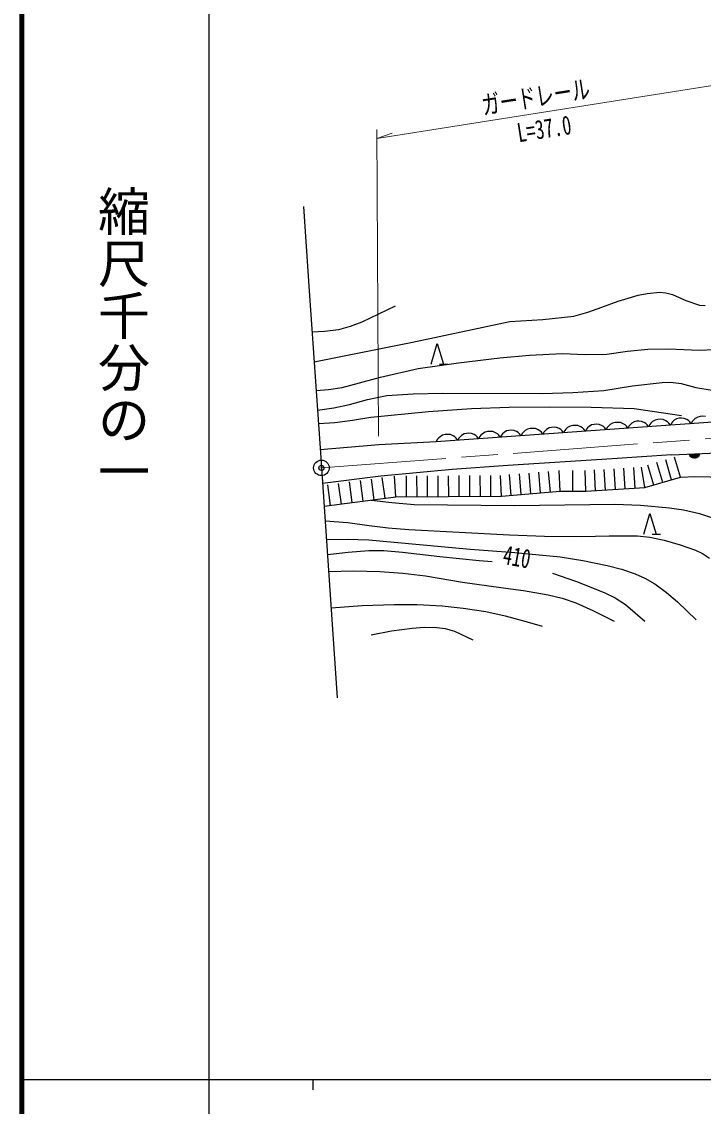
# Model space of a CAD drawing. Units: millimetres, scale not verified. Extents: x 40000 to 680000, y 20000 to 380000.
# Drawn here: x 40000 to 105550, y 202409 to 306753 of the extents above; entities that cross this region are included whole.
import ezdxf
from ezdxf.enums import TextEntityAlignment as Align

# ---------------------------------------------------------------- set-up
doc = ezdxf.new("R2010")
doc.units = ezdxf.units.MM
doc.header["$LTSCALE"] = 1000
doc.header["$PDMODE"] = 32
doc.header["$PDSIZE"] = 500
doc.linetypes.add('CHAIN', pattern=[18.5, 12, -1.5, 3.5, -1.5])
for name, color, linetype, lineweight in [('M-BGD', 7, 'Continuous', 25), ('M-BMK', 2, 'CHAIN', 13), ('M-BMK-SRVR', 3, 'Continuous', 25), ('M-STR-HTXT', 7, 'Continuous', 13), ('M-TTL', 2, 'Continuous', 140), ('M-TTL-BAND', 7, 'Continuous', 25)]:
    doc.layers.add(name, color=color, linetype=linetype, lineweight=lineweight)
doc.layers.add('M-OTRS', color=6, linetype='Continuous')
doc.styles.add('@ＭＳ ゴシック', font='')
doc.styles.add('ＭＳ ゴシック', font='')
doc.styles.get('@ＭＳ ゴシック').set_extended_font_data('@MS Gothic')
doc.styles.get('ＭＳ ゴシック').set_extended_font_data('MS Gothic')

msp = doc.modelspace()

# ---------------------------------------------------------------- linework, layer by layer
at = {"layer": 'M-BGD'}
for p, q in [((67092, 288973), (67620, 281313)), ((67620, 281313), (68724, 265279)), ((79368, 273806), (79968, 275806)), ((79968, 275806), (80568, 273806)), ((80168, 273806), (80968, 273806)), ((106476, 268227), (79845, 266337)), ((97079, 268191), (96831, 268132)), ((97331, 268209), (97079, 268191)), ((97585, 268185), (97331, 268209)), ((97845, 268077), (97585, 268185)), ((98896, 268250), (98665, 268114)), ((99132, 268307), (98896, 268250)), ((99372, 268324), (99132, 268307)), ((99614, 268301), (99372, 268324)), ((99862, 268198), (99614, 268301)), ((100030, 268090), (99862, 268198)), ((100678, 268278), (100519, 268141)), ((100921, 268422), (100678, 268278)), ((101169, 268482), (100921, 268422)), ((101420, 268499), (101169, 268482)), ((101675, 268475), (101420, 268499)), ((101935, 268368), (101675, 268475)), ((102111, 268254), (101935, 268368)), ((102246, 268137), (102111, 268254)), ((102603, 268273), (102492, 268144)), ((102754, 268404), (102603, 268273)), ((102985, 268540), (102754, 268404)), ((103222, 268597), (102985, 268540)), ((103461, 268614), (103222, 268597)), ((103703, 268591), (103461, 268614)), ((103951, 268489), (103703, 268591)), ((104119, 268380), (103951, 268489)), ((104248, 268269), (104119, 268380)), ((104381, 268078), (104248, 268269)), ((104492, 268296), (104381, 268078)), ((104609, 268431), (104492, 268296)), ((104768, 268569), (104609, 268431)), ((105010, 268712), (104768, 268569)), ((105259, 268772), (105010, 268712)), ((105510, 268790), (105259, 268772)), ((105764, 268766), (105510, 268790)), ((82774, 267146), (82537, 267090)), ((83013, 267163), (82774, 267146)), ((83255, 267140), (83013, 267163)), ((83503, 267038), (83255, 267140)), ((84562, 267261), (84319, 267118)), ((84810, 267321), (84562, 267261)), ((85062, 267339), (84810, 267321)), ((85316, 267315), (85062, 267339)), ((85576, 267207), (85316, 267315)), ((85753, 267093), (85576, 267207)), ((86396, 267243), (86245, 267112)), ((86627, 267380), (86396, 267243)), ((86863, 267437), (86627, 267380)), ((87103, 267454), (86863, 267437)), ((87345, 267431), (87103, 267454)), ((87593, 267328), (87345, 267431)), ((87761, 267220), (87593, 267328)), ((87889, 267108), (87761, 267220)), ((88134, 267136), (88023, 266917)), ((88250, 267270), (88134, 267136)), ((88409, 267408), (88250, 267270)), ((88652, 267551), (88409, 267408)), ((88900, 267611), (88652, 267551)), ((89151, 267629), (88900, 267611)), ((89406, 267605), (89151, 267629)), ((89666, 267497), (89406, 267605)), ((89842, 267383), (89666, 267497)), ((89977, 267267), (89842, 267383)), ((90118, 267066), (89977, 267267)), ((90223, 267274), (90118, 267066)), ((90334, 267402), (90223, 267274)), ((90485, 267533), (90334, 267402)), ((90716, 267670), (90485, 267533)), ((90953, 267727), (90716, 267670)), ((91192, 267744), (90953, 267727)), ((91435, 267721), (91192, 267744)), ((91682, 267618), (91435, 267721)), ((91850, 267510), (91682, 267618)), ((91979, 267399), (91850, 267510)), ((92113, 267208), (91979, 267399)), ((92223, 267426), (92113, 267208)), ((92340, 267561), (92223, 267426)), ((92499, 267698), (92340, 267561)), ((92741, 267842), (92499, 267698)), ((92990, 267901), (92741, 267842)), ((93241, 267919), (92990, 267901)), ((93495, 267895), (93241, 267919)), ((93756, 267787), (93495, 267895)), ((93932, 267673), (93756, 267787)), ((94067, 267557), (93932, 267673)), ((94207, 267356), (94067, 267557)), ((94313, 267564), (94207, 267356)), ((94424, 267692), (94313, 267564)), ((94575, 267823), (94424, 267692)), ((94806, 267960), (94575, 267823)), ((95043, 268017), (94806, 267960)), ((95282, 268034), (95043, 268017)), ((95524, 268011), (95282, 268034)), ((95772, 267908), (95524, 268011)), ((95940, 267800), (95772, 267908)), ((96068, 267689), (95940, 267800)), ((96202, 267498), (96068, 267689)), ((96313, 267716), (96202, 267498)), ((96430, 267851), (96313, 267716)), ((96588, 267988), (96430, 267851)), ((96831, 268132), (96588, 267988)), ((98022, 267964), (97845, 268077)), ((98156, 267847), (98022, 267964)), ((98297, 267646), (98156, 267847)), ((98402, 267854), (98297, 267646)), ((98514, 267982), (98402, 267854)), ((98665, 268114), (98514, 267982)), ((100158, 267979), (100030, 268090)), ((100292, 267788), (100158, 267979)), ((100403, 268006), (100292, 267788)), ((100519, 268141), (100403, 268006)), ((102387, 267936), (102246, 268137)), ((102492, 268144), (102387, 267936)), ((79845, 266337), (74333, 266061)), ((79954, 266555), (79844, 266337)), ((80071, 266690), (79954, 266555)), ((80230, 266828), (80071, 266690)), ((80472, 266971), (80230, 266828)), ((80721, 267031), (80472, 266971)), ((80972, 267049), (80721, 267031)), ((81226, 267025), (80972, 267049)), ((81487, 266917), (81226, 267025)), ((81663, 266803), (81487, 266917)), ((81798, 266686), (81663, 266803)), ((81938, 266486), (81798, 266686)), ((82044, 266694), (81938, 266486)), ((82155, 266822), (82044, 266694)), ((82306, 266953), (82155, 266822)), ((82537, 267090), (82306, 266953)), ((83671, 266929), (83503, 267038)), ((83799, 266818), (83671, 266929)), ((83933, 266627), (83799, 266818)), ((84044, 266846), (83933, 266627)), ((84161, 266980), (84044, 266846)), ((84319, 267118), (84161, 266980)), ((85887, 266976), (85753, 267093)), ((86028, 266776), (85887, 266976)), ((86133, 266984), (86028, 266776)), ((86245, 267112), (86133, 266984)), ((88023, 266917), (87889, 267108)), ((74333, 266061), (68704, 265579)), ((68724, 265279), (70348, 241702)), ((102499, 265078), (96770, 264700)), ((102499, 265078), (106901, 265268)), ((104201, 265151), (105200, 265194)), ((104246, 265033), (104201, 265151)), ((104243, 265093), (105162, 265133)), ((104310, 264936), (104246, 265033)), ((105145, 265072), (104266, 265034)), ((105165, 265073), (105109, 264970)), ((105200, 265194), (105165, 265073)), ((86744, 264050), (81384, 263671)), ((96770, 264700), (86744, 264050)), ((100793, 262175), (100230, 264095)), ((101644, 262425), (101082, 264344)), ((102495, 262674), (101933, 264593)), ((103346, 262923), (102784, 264843)), ((104288, 264975), (105127, 265011)), ((104414, 264840), (104310, 264936)), ((105070, 264949), (104351, 264918)), ((104413, 264860), (105013, 264886)), ((104517, 264785), (104414, 264840)), ((104915, 264822), (104516, 264805)), ((104638, 264750), (104517, 264785)), ((104798, 264757), (104638, 264750)), ((104916, 264802), (104798, 264757)), ((105014, 264866), (104916, 264802)), ((105109, 264970), (105014, 264866)), ((74531, 263020), (68929, 262311)), ((81384, 263671), (74531, 263020)), ((75990, 261048), (75853, 263043)), ((77006, 261054), (76995, 263054)), ((78021, 261060), (78010, 263059)), ((79037, 261065), (79026, 263065)), ((80053, 261071), (80041, 263071)), ((81068, 261077), (81057, 263077)), ((82084, 261083), (82072, 263082)), ((83099, 261088), (83088, 263088)), ((84115, 261094), (84104, 263094)), ((85130, 261100), (85119, 263100)), ((86146, 261106), (86057, 263104)), ((87085, 261184), (86919, 263177)), ((88025, 261262), (87859, 263255)), ((88964, 261340), (88798, 263333)), ((89903, 261418), (89737, 263411)), ((90842, 261496), (90677, 263489)), ((91782, 261575), (91699, 263573)), ((93014, 261574), (93015, 263574)), ((94247, 261574), (94186, 263573)), ((95196, 261633), (95073, 263629)), ((96145, 261691), (96022, 263688)), ((97094, 261750), (96971, 263746)), ((98043, 261809), (97920, 263805)), ((98992, 261867), (98869, 263863)), ((99941, 261926), (99597, 263896)), ((69694, 260212), (69431, 262195)), ((70744, 260351), (70480, 262334)), ((71793, 260491), (71530, 262473)), ((72842, 260630), (72579, 262613)), ((73892, 260769), (73628, 262752)), ((74941, 260909), (74678, 262891)), ((94247, 261574), (99941, 261926)), ((99941, 261926), (103346, 262923)), ((69079, 260130), (75990, 261048)), ((75990, 261048), (86146, 261106)), ((86146, 261106), (91782, 261575)), ((91782, 261575), (94247, 261574)), ((99823, 257456), (100423, 259455)), ((100423, 259455), (101023, 257455)), ((100623, 257455), (101423, 257455))]:
    msp.add_line(p, q, dxfattribs=at)
for points in [[(68123, 274014), (77594, 275930), (86954, 277912), (90111, 278110), (93108, 278435), (94451, 278809), (95777, 279284), (97356, 279870), (99270, 280447), (100140, 280619), (101347, 280728), (101940, 280669), (102574, 280494), (103866, 279920), (105195, 279475), (105745, 279443)], [(68311, 271285), (69507, 271364), (70834, 271559), (74508, 272539), (78139, 273390), (82000, 273945), (85973, 274411), (88820, 274664), (92016, 274836), (94180, 274735), (96269, 274769), (98251, 275065), (100223, 275250), (102215, 275275), (104430, 275196), (105314, 275155), (106488, 275231), (107044, 275417), (107750, 275794), (109116, 276665), (110525, 277431), (113479, 278824), (116784, 280260), (118614, 280943)], [(67923, 276907), (69124, 276965), (70483, 277155), (71630, 277458), (72753, 277866), (75948, 279408)], [(68442, 269373), (70027, 269600), (71509, 269919), (73248, 270402), (75126, 270801), (77633, 270951), (80434, 271009), (90079, 270998), (92997, 271070), (95991, 271262), (98731, 271708), (101607, 272055), (102407, 272058), (103412, 271943), (104823, 271569), (106395, 271294), (106929, 271356), (107484, 271550), (110741, 273188)], [(68529, 268109), (70127, 268203), (71815, 268414), (73592, 268700), (75200, 268861), (79112, 269243), (83254, 269543), (86884, 269670), (90714, 269701), (94761, 269679), (98892, 269551), (103449, 268861)], [(103346, 262923), (104745, 262991), (106206, 262957), (107047, 262900), (108225, 262683), (108578, 262562), (108757, 262623), (109299, 263159), (109962, 263619), (111410, 264346), (113070, 265022), (114422, 265380), (115996, 265683), (124794, 267247)], [(73611, 260732), (75595, 260482), (77752, 260316), (87392, 260219), (97033, 260333), (99496, 260226), (102286, 259995), (103631, 259788), (105195, 259429), (106336, 259058)], [(69175, 258743), (71367, 258561), (73404, 258289), (75249, 258045), (77241, 257889), (86896, 257381), (90262, 257249), (93861, 257214), (96489, 257305), (99220, 257293), (100409, 257148), (101783, 256867), (103331, 256422), (104787, 255896), (105484, 255586), (106147, 255147)], [(69300, 256924), (71298, 256973), (73397, 256915), (83130, 256006), (87421, 255687), (91790, 255260), (93961, 254918), (96311, 254436), (97677, 254083), (99008, 253634), (99919, 253229), (100878, 252676), (102011, 251848), (103068, 250940), (104878, 249196)], [(69399, 255481), (71390, 255734), (73380, 255876), (74842, 255868), (76632, 255735), (80215, 255290), (83991, 254926), (85234, 254823)], [(69511, 253856), (71911, 253908), (74451, 253861), (76648, 253709), (78835, 253451), (82393, 252837), (86074, 252316), (88258, 252039), (90618, 251626), (91976, 251282), (93283, 250840), (94930, 250122), (96543, 249308), (96986, 249077)], [(91054, 253690), (93371, 252886), (96003, 251852), (97072, 251310), (98076, 250671), (99917, 249072)], [(69752, 250360), (72744, 250581), (75831, 250700), (78033, 250680), (80431, 250551), (82456, 250346), (84631, 250010), (86485, 249606), (88609, 249032), (90050, 248609)], [(73600, 247767), (75559, 248145), (77542, 248423), (78706, 248499), (79919, 248471), (80713, 248364), (81615, 248125), (83394, 247297)]]:
    msp.add_lwpolyline(points, dxfattribs=at)
at = {"layer": 'M-BMK'}
msp.add_line((68824, 263829), (112960, 267165), dxfattribs=at)
at = {"layer": 'M-BMK-SRVR'}
for radius in [750, 30]:
    msp.add_circle((68824, 263829), radius, dxfattribs=at)
at = {"layer": 'M-OTRS'}
msp.add_point((68824, 263829), dxfattribs=at)
at = {"layer": 'M-STR-HTXT'}
for p, q in [((74164, 295519), (107057, 300712)), ((74300, 266869), (74160, 296370)), ((74164, 295519), (75632, 296040))]:
    msp.add_line(p, q, dxfattribs=at)
at = {"layer": 'M-TTL'}
msp.add_line((40000, 380000), (40000, 20000), dxfattribs=at)
at = {"layer": 'M-TTL-BAND'}
for p, q in [((58000, 370000), (58000, 20000)), ((40000, 205000), (579000, 205000)), ((68000, 205000), (68000, 204000))]:
    msp.add_line(p, q, dxfattribs=at)

# ---------------------------------------------------------------- texts
at = {"layer": 'M-BGD', "style": 'ＭＳ ゴシック', "width": 0.7}
msp.add_text('410', height=1833, rotation=349.794, dxfattribs=at).set_placement((86082, 254062), align=Align.BOTTOM_LEFT)
at = {"layer": 'M-STR-HTXT', "style": 'ＭＳ ゴシック', "width": 0.7}
for s, rotation, p in [('ガードレール', 8.994, (84470, 297250)), ('L=37.0', 8.894, (87886, 294605))]:
    msp.add_text(s, height=1833, rotation=rotation, dxfattribs=at).set_placement(p, align=Align.BOTTOM_LEFT)
at = {"layer": 'M-TTL-BAND', "style": '@ＭＳ ゴシック'}
msp.add_text('縮尺千分の一', height=3666, rotation=270, dxfattribs=at).set_placement((49777, 261030), align=Align.MIDDLE_RIGHT)

doc.saveas('drawing.dxf')
